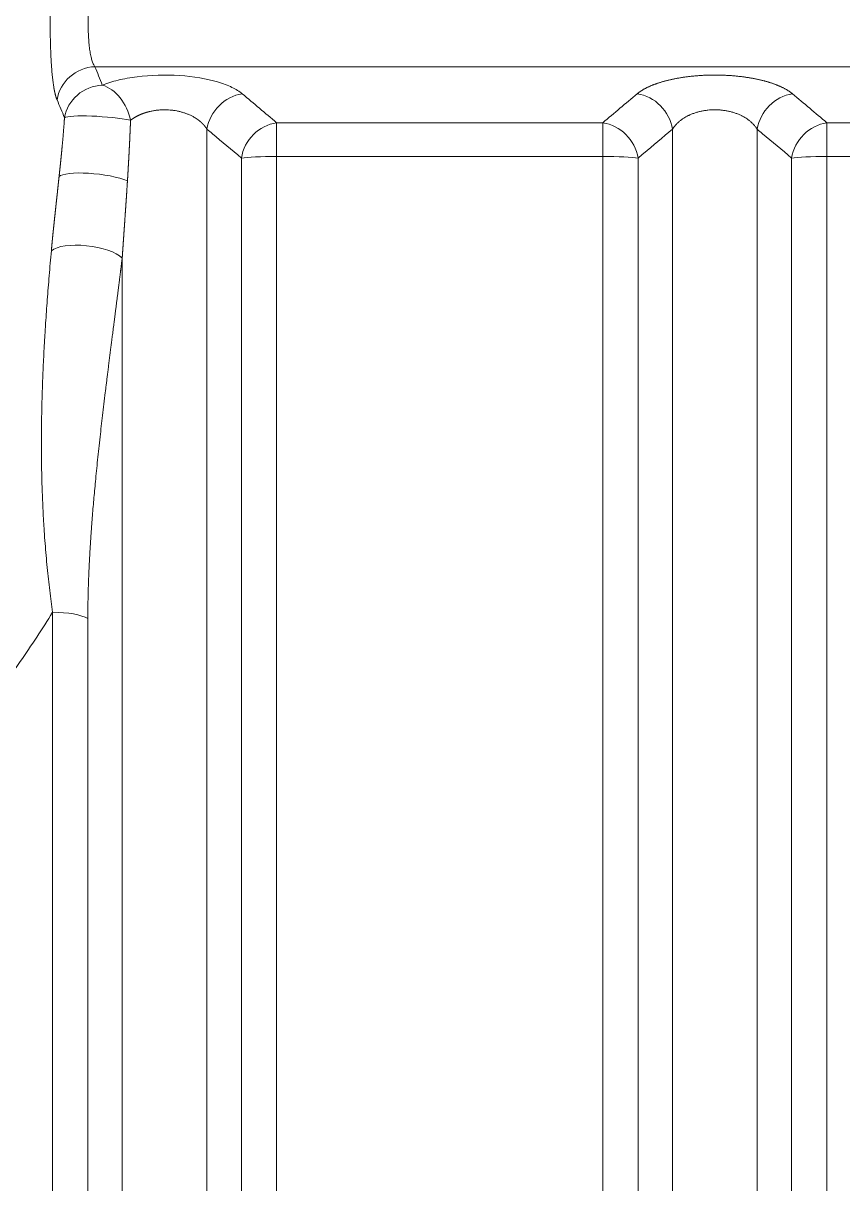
# Model space of a CAD drawing. Header units: millimetres. Extents: x 4664 to 8864, y -38 to 2932.
# Drawn here: x 7954.48 to 7982.25, y 2174.86 to 2214.18 of the extents above; entities that cross this region are included whole.
import ezdxf

# ---------------------------------------------------------------- set-up
doc = ezdxf.new("R2010")
doc.units = ezdxf.units.MM

msp = doc.modelspace()

# ---------------------------------------------------------------- linework, layer by layer
at = {"lineweight": 5}
for p, q in [((7956.908, 2212.708), (7986.301, 2212.708)), ((7963.066, 2157.228), (7963.066, 2210.808)), ((7963.066, 2210.808), (7974.122, 2210.808)), ((7974.122, 2157.228), (7974.122, 2210.808)), ((7981.715, 2157.228), (7981.715, 2210.808)), ((7981.715, 2210.808), (7983.412, 2210.808)), ((7960.706, 2210.588), (7960.706, 2154.304)), ((7976.482, 2210.588), (7976.482, 2154.304)), ((7979.355, 2210.588), (7979.355, 2154.304)), ((7974.122, 2209.663), (7963.066, 2209.663)), ((7983.412, 2209.663), (7981.715, 2209.663)), ((7961.871, 2157.639), (7961.871, 2209.614)), ((7975.317, 2209.614), (7975.317, 2157.639)), ((7980.52, 2157.639), (7980.52, 2209.614)), ((7957.833, 2206.227), (7957.833, 2154.304)), ((7955.473, 2157.228), (7955.473, 2194.226)), ((7956.668, 2194.009), (7956.668, 2157.639))]:
    msp.add_line(p, q, dxfattribs=at)
for centre, major_axis, ratio, start_param, end_param in [((7956.908, 2211.481), (1.209, 0.494), 0.930648, 1.207404, 2.647131), ((7921.973, 2194.055), (0, 44.076), 0.874817, 5.133766, 5.149365), ((7957.158, 2210.856), (1.216, 0.477), 0.931354, 1.220646, 2.644461), ((7957.158, 2210.856), (-0.485, 1.212), 0.714518, 4.464329, 5.772394), ((7961.901, 2210.563), (0.84, 1), 0.87029, 0.767588, 2.18158), ((7975.287, 2210.563), (-0.84, 1), 0.87029, 4.101606, 5.515597), ((7980.55, 2210.563), (0.84, 1), 0.87029, 0.767588, 2.18158), ((7957.158, 2210.856), (-1.302, 0.095), 0.121176, 3.893779, 6.107343), ((7963.066, 2209.581), (0.843, 0.997), 0.871092, 0.770381, 2.178653), ((7974.122, 2209.581), (-0.843, 0.997), 0.871092, 4.104532, 5.512804), ((7981.715, 2209.581), (0.843, 0.997), 0.871092, 0.770381, 2.178653), ((7963.066, 2209.581), (-1.306, 0), 0.063029, 4.712389, 5.867354), ((7974.122, 2209.581), (-1.306, 0), 0.063029, 3.557424, 4.712389), ((7981.715, 2209.581), (-1.306, 0), 0.063029, 4.712389, 5.867354), ((7956.964, 2208.788), (1.298, -0.148), 0.217615, 0.656995, 2.962729), ((7956.639, 2206.171), (1.296, -0.16), 0.35862, 0.444825, 2.811339), ((7955.473, 2193.862), (-1.306, 0), 0.278426, 3.557424, 4.712389)]:
    msp.add_ellipse(centre, major_axis=major_axis, ratio=ratio, start_param=start_param, end_param=end_param, dxfattribs=at)
for points, degree, knots in [([(7955.625, 2211.58), (7955.625, 2211.581), (7955.624, 2211.583), (7955.623, 2211.585), (7955.622, 2211.588), (7955.621, 2211.591), (7955.62, 2211.594), (7955.618, 2211.596), (7955.617, 2211.599), (7955.616, 2211.602), (7955.615, 2211.605), (7955.614, 2211.608), (7955.613, 2211.611), (7955.612, 2211.613), (7955.611, 2211.616), (7955.61, 2211.619), (7955.608, 2211.622), (7955.607, 2211.625), (7955.606, 2211.628), (7955.605, 2211.631), (7955.604, 2211.634), (7955.603, 2211.637), (7955.602, 2211.64), (7955.601, 2211.644), (7955.6, 2211.647), (7955.599, 2211.65), (7955.598, 2211.653), (7955.597, 2211.656), (7955.596, 2211.659), (7955.594, 2211.662), (7955.593, 2211.666), (7955.592, 2211.669), (7955.591, 2211.672), (7955.59, 2211.676), (7955.589, 2211.679), (7955.588, 2211.682), (7955.587, 2211.685), (7955.586, 2211.689), (7955.585, 2211.692), (7955.584, 2211.696), (7955.583, 2211.699), (7955.582, 2211.702), (7955.581, 2211.706), (7955.58, 2211.709), (7955.579, 2211.713), (7955.578, 2211.716), (7955.577, 2211.72), (7955.576, 2211.724), (7955.575, 2211.727), (7955.574, 2211.731), (7955.573, 2211.734), (7955.572, 2211.738), (7955.571, 2211.742), (7955.57, 2211.745), (7955.569, 2211.749), (7955.568, 2211.753), (7955.567, 2211.756), (7955.566, 2211.76), (7955.565, 2211.764), (7955.564, 2211.768), (7955.563, 2211.771), (7955.562, 2211.775), (7955.561, 2211.779), (7955.56, 2211.783), (7955.559, 2211.787), (7955.558, 2211.791), (7955.558, 2211.795), (7955.557, 2211.799), (7955.556, 2211.803), (7955.555, 2211.806), (7955.554, 2211.81), (7955.553, 2211.814), (7955.552, 2211.819), (7955.551, 2211.823), (7955.55, 2211.827), (7955.549, 2211.831), (7955.548, 2211.835), (7955.547, 2211.839), (7955.546, 2211.843), (7955.545, 2211.847), (7955.545, 2211.851), (7955.544, 2211.856), (7955.543, 2211.86), (7955.542, 2211.864), (7955.541, 2211.868), (7955.54, 2211.873), (7955.539, 2211.877), (7955.538, 2211.881), (7955.537, 2211.886), (7955.537, 2211.89), (7955.536, 2211.894), (7955.535, 2211.899), (7955.534, 2211.903), (7955.533, 2211.908), (7955.532, 2211.912), (7955.531, 2211.916), (7955.53, 2211.921), (7955.53, 2211.925), (7955.529, 2211.93), (7955.528, 2211.935), (7955.527, 2211.939), (7955.526, 2211.944), (7955.525, 2211.948), (7955.524, 2211.953), (7955.524, 2211.958), (7955.523, 2211.962), (7955.522, 2211.967), (7955.521, 2211.972), (7955.515, 2212.009), (7955.503, 2212.081), (7955.487, 2212.194), (7955.472, 2212.315), (7955.459, 2212.442), (7955.447, 2212.578), (7955.437, 2212.719), (7955.427, 2212.867), (7955.419, 2213.019), (7955.412, 2213.176), (7955.406, 2213.317), (7955.402, 2213.44), (7955.4, 2213.544), (7955.397, 2213.649), (7955.395, 2213.755), (7955.394, 2213.861), (7955.393, 2213.967), (7955.392, 2214.075), (7955.392, 2214.163), (7955.392, 2214.233), (7955.392, 2214.283), (7955.393, 2214.333), (7955.393, 2214.383), (7955.393, 2214.433), (7955.394, 2214.483), (7955.395, 2214.532), (7955.395, 2214.582), (7955.396, 2214.632), (7955.397, 2214.681), (7955.398, 2214.731), (7955.399, 2214.78), (7955.4, 2214.829), (7955.402, 2214.878), (7955.403, 2214.928), (7955.404, 2214.977), (7955.407, 2215.049), (7955.41, 2215.143), (7955.415, 2215.257), (7955.42, 2215.368), (7955.426, 2215.477), (7955.433, 2215.583), (7955.44, 2215.686), (7955.446, 2215.766), (7955.451, 2215.826), (7955.455, 2215.866), (7955.458, 2215.905), (7955.462, 2215.943), (7955.466, 2215.981), (7955.47, 2216.018), (7955.474, 2216.055), (7955.478, 2216.091), (7955.482, 2216.126), (7955.486, 2216.161), (7955.491, 2216.195), (7955.496, 2216.228), (7955.5, 2216.261), (7955.505, 2216.293), (7955.51, 2216.325), (7955.515, 2216.356), (7955.519, 2216.379), (7955.522, 2216.395), (7955.524, 2216.404), (7955.525, 2216.412), (7955.527, 2216.421), (7955.528, 2216.429), (7955.53, 2216.437), (7955.531, 2216.446), (7955.533, 2216.454), (7955.535, 2216.462), (7955.536, 2216.47), (7955.538, 2216.478), (7955.54, 2216.486), (7955.541, 2216.494), (7955.543, 2216.502), (7955.544, 2216.509), (7955.546, 2216.517), (7955.548, 2216.525), (7955.55, 2216.532), (7955.551, 2216.54), (7955.553, 2216.547), (7955.555, 2216.554), (7955.556, 2216.562), (7955.558, 2216.569), (7955.56, 2216.576), (7955.562, 2216.583), (7955.563, 2216.59), (7955.565, 2216.597), (7955.567, 2216.604), (7955.569, 2216.611), (7955.571, 2216.618), (7955.572, 2216.625), (7955.574, 2216.631), (7955.576, 2216.638), (7955.578, 2216.644), (7955.58, 2216.651), (7955.582, 2216.657), (7955.583, 2216.663), (7955.585, 2216.67), (7955.587, 2216.676), (7955.589, 2216.682), (7955.591, 2216.688), (7955.593, 2216.694), (7955.595, 2216.7), (7955.597, 2216.706), (7955.599, 2216.712), (7955.601, 2216.717), (7955.603, 2216.723), (7955.605, 2216.729), (7955.607, 2216.734), (7955.609, 2216.74), (7955.611, 2216.745), (7955.613, 2216.751), (7955.615, 2216.756), (7955.617, 2216.761), (7955.619, 2216.766), (7955.621, 2216.771), (7955.623, 2216.776), (7955.625, 2216.78), (7955.625, 2216.781)], 3, [0, 0, 0, 0, 0.001188, 0.002374, 0.003561, 0.004746, 0.005931, 0.007116, 0.0083, 0.009483, 0.010666, 0.011848, 0.01303, 0.014211, 0.015391, 0.016571, 0.017751, 0.01893, 0.020108, 0.021286, 0.022464, 0.023641, 0.024817, 0.025994, 0.027169, 0.028345, 0.029519, 0.030694, 0.031868, 0.033041, 0.034214, 0.035387, 0.03656, 0.037732, 0.038903, 0.040075, 0.041246, 0.042416, 0.043587, 0.044757, 0.045927, 0.047096, 0.048265, 0.049434, 0.050603, 0.051771, 0.052939, 0.054107, 0.055274, 0.056442, 0.057609, 0.058776, 0.059943, 0.061109, 0.062276, 0.063442, 0.064608, 0.065774, 0.06694, 0.068105, 0.069271, 0.070436, 0.071601, 0.072767, 0.073932, 0.075097, 0.076261, 0.077426, 0.078591, 0.079756, 0.080921, 0.082085, 0.08325, 0.084415, 0.085579, 0.086744, 0.087909, 0.089073, 0.090238, 0.091403, 0.092568, 0.093733, 0.094898, 0.096063, 0.097228, 0.098393, 0.099558, 0.100724, 0.101889, 0.103055, 0.104221, 0.105387, 0.106553, 0.107719, 0.108886, 0.110053, 0.111219, 0.112387, 0.113554, 0.114721, 0.115889, 0.117057, 0.118225, 0.119394, 0.120563, 0.121732, 0.122901, 0.124071, 0.125241, 0.150482, 0.175511, 0.20042, 0.225306, 0.250265, 0.275471, 0.300471, 0.32537, 0.35027, 0.375276, 0.391019, 0.406675, 0.422272, 0.437834, 0.45339, 0.468966, 0.484588, 0.500283, 0.507584, 0.514876, 0.522162, 0.529445, 0.536727, 0.544011, 0.5513, 0.558597, 0.565904, 0.573225, 0.580561, 0.587917, 0.595294, 0.602695, 0.610124, 0.617582, 0.625071, 0.643141, 0.661082, 0.678932, 0.696727, 0.714507, 0.732309, 0.750171, 0.757518, 0.764853, 0.772179, 0.779498, 0.786812, 0.794124, 0.801437, 0.808752, 0.816072, 0.8234, 0.830737, 0.838088, 0.845452, 0.852834, 0.860236, 0.867659, 0.875107, 0.877259, 0.87941, 0.88156, 0.883709, 0.885857, 0.888004, 0.890151, 0.892297, 0.894443, 0.896588, 0.898732, 0.900876, 0.90302, 0.905163, 0.907306, 0.909449, 0.911592, 0.913735, 0.915877, 0.91802, 0.920162, 0.922305, 0.924448, 0.926591, 0.928735, 0.930879, 0.933023, 0.935168, 0.937313, 0.939459, 0.941605, 0.943752, 0.9459, 0.948049, 0.950199, 0.952349, 0.9545, 0.956653, 0.958806, 0.960961, 0.963117, 0.965274, 0.967432, 0.969592, 0.971753, 0.973916, 0.97608, 0.978245, 0.980413, 0.982582, 0.984752, 0.986925, 0.989099, 0.991275, 0.993453, 0.995633, 0.997816, 1, 1, 1, 1]), ([(7956.908, 2215.653), (7956.888, 2215.628), (7956.871, 2215.597), (7956.845, 2215.543), (7956.829, 2215.505), (7956.807, 2215.439), (7956.786, 2215.367), (7956.768, 2215.287), (7956.751, 2215.2), (7956.735, 2215.106), (7956.722, 2215.007), (7956.71, 2214.901), (7956.7, 2214.791), (7956.692, 2214.676), (7956.686, 2214.556), (7956.682, 2214.434), (7956.68, 2214.35), (7956.679, 2214.287), (7956.679, 2214.256), (7956.678, 2214.219), (7956.678, 2214.2), (7956.678, 2214.191), (7956.678, 2214.186), (7956.678, 2214.184), (7956.678, 2214.183), (7956.678, 2214.182), (7956.678, 2214.182), (7956.678, 2214.182), (7956.678, 2214.182), (7956.678, 2214.182), (7956.678, 2214.182), (7956.678, 2214.182), (7956.678, 2214.181), (7956.678, 2214.181), (7956.678, 2214.181), (7956.678, 2214.181), (7956.678, 2214.181), (7956.678, 2214.181), (7956.678, 2214.18), (7956.678, 2214.179), (7956.678, 2214.177), (7956.678, 2214.173), (7956.678, 2214.163), (7956.678, 2214.145), (7956.679, 2214.108), (7956.679, 2214.076), (7956.68, 2214.013), (7956.682, 2213.929), (7956.686, 2213.807), (7956.692, 2213.687), (7956.7, 2213.572), (7956.71, 2213.461), (7956.722, 2213.355), (7956.735, 2213.256), (7956.75, 2213.162), (7956.767, 2213.075), (7956.786, 2212.995), (7956.807, 2212.922), (7956.829, 2212.857), (7956.845, 2212.818), (7956.87, 2212.764), (7956.888, 2212.734), (7956.908, 2212.708)], 3, [0, 0, 0, 0, 0.0625, 0.0625, 0.09375, 0.125, 0.15625, 0.1875, 0.21875, 0.25, 0.28125, 0.3125, 0.34375, 0.375, 0.40625, 0.4375, 0.46875, 0.46875, 0.484375, 0.492188, 0.496094, 0.498047, 0.499023, 0.499512, 0.499756, 0.499878, 0.499939, 0.499969, 0.499985, 0.499992, 0.499992, 0.5, 0.5, 0.500244, 0.500275, 0.500275, 0.500305, 0.500305, 0.500366, 0.500488, 0.500977, 0.501953, 0.503906, 0.507813, 0.515625, 0.53125, 0.53125, 0.5625, 0.59375, 0.625, 0.65625, 0.6875, 0.71875, 0.75, 0.78125, 0.8125, 0.84375, 0.875, 0.90625, 0.9375, 0.9375, 1, 1, 1, 1]), ([(7957.158, 2212.083), (7957.317, 2212.147), (7957.495, 2212.203), (7957.892, 2212.299), (7958.11, 2212.338), (7958.791, 2212.425), (7959.295, 2212.439), (7960.251, 2212.377), (7960.699, 2212.3), (7961.247, 2212.138), (7961.413, 2212.075), (7961.693, 2211.94), (7961.809, 2211.867), (7961.901, 2211.79)], 3, [0, 0, 0, 0, 0.125, 0.125, 0.25, 0.25, 0.5, 0.5, 0.75, 0.75, 0.875, 0.875, 1, 1, 1, 1]), ([(7975.287, 2211.79), (7975.451, 2211.927), (7975.842, 2212.101), (7976.149, 2212.203), (7976.494, 2212.288), (7976.877, 2212.355), (7977.286, 2212.401), (7977.709, 2212.425), (7978.133, 2212.424), (7978.558, 2212.401), (7978.961, 2212.355), (7979.344, 2212.288), (7979.689, 2212.203), (7979.996, 2212.1), (7980.386, 2211.927), (7980.55, 2211.79)], 2, [0, 0, 0, 0.125, 0.1875, 0.25, 0.3125, 0.375, 0.4375, 0.5, 0.5625, 0.625, 0.6875, 0.75, 0.8125, 0.875, 1, 1, 1]), ([(7960.706, 2210.588), (7960.705, 2210.589), (7960.704, 2210.592), (7960.702, 2210.596), (7960.699, 2210.599), (7960.697, 2210.603), (7960.694, 2210.607), (7960.692, 2210.611), (7960.689, 2210.614), (7960.687, 2210.618), (7960.684, 2210.622), (7960.682, 2210.626), (7960.679, 2210.629), (7960.677, 2210.633), (7960.674, 2210.637), (7960.672, 2210.64), (7960.669, 2210.644), (7960.666, 2210.648), (7960.664, 2210.651), (7960.661, 2210.655), (7960.658, 2210.658), (7960.656, 2210.662), (7960.653, 2210.666), (7960.65, 2210.669), (7960.648, 2210.673), (7960.645, 2210.676), (7960.642, 2210.68), (7960.639, 2210.683), (7960.637, 2210.687), (7960.634, 2210.69), (7960.631, 2210.694), (7960.628, 2210.697), (7960.625, 2210.701), (7960.622, 2210.704), (7960.62, 2210.708), (7960.617, 2210.711), (7960.614, 2210.714), (7960.611, 2210.718), (7960.608, 2210.721), (7960.605, 2210.725), (7960.602, 2210.728), (7960.599, 2210.731), (7960.596, 2210.735), (7960.593, 2210.738), (7960.59, 2210.741), (7960.587, 2210.745), (7960.584, 2210.748), (7960.581, 2210.751), (7960.578, 2210.755), (7960.575, 2210.758), (7960.572, 2210.761), (7960.569, 2210.764), (7960.566, 2210.768), (7960.562, 2210.771), (7960.559, 2210.774), (7960.556, 2210.777), (7960.553, 2210.78), (7960.55, 2210.784), (7960.547, 2210.787), (7960.543, 2210.79), (7960.54, 2210.793), (7960.537, 2210.796), (7960.534, 2210.799), (7960.531, 2210.802), (7960.527, 2210.805), (7960.524, 2210.808), (7960.521, 2210.812), (7960.517, 2210.815), (7960.514, 2210.818), (7960.511, 2210.821), (7960.508, 2210.824), (7960.504, 2210.827), (7960.501, 2210.83), (7960.497, 2210.833), (7960.494, 2210.836), (7960.491, 2210.839), (7960.487, 2210.842), (7960.484, 2210.844), (7960.481, 2210.847), (7960.477, 2210.85), (7960.474, 2210.853), (7960.47, 2210.856), (7960.467, 2210.859), (7960.463, 2210.862), (7960.46, 2210.865), (7960.457, 2210.868), (7960.453, 2210.87), (7960.45, 2210.873), (7960.446, 2210.876), (7960.443, 2210.879), (7960.439, 2210.882), (7960.436, 2210.884), (7960.432, 2210.887), (7960.428, 2210.89), (7960.425, 2210.893), (7960.421, 2210.895), (7960.418, 2210.898), (7960.414, 2210.901), (7960.411, 2210.903), (7960.407, 2210.906), (7960.403, 2210.909), (7960.4, 2210.911), (7960.396, 2210.914), (7960.393, 2210.917), (7960.389, 2210.919), (7960.385, 2210.922), (7960.382, 2210.924), (7960.378, 2210.927), (7960.374, 2210.93), (7960.371, 2210.932), (7960.367, 2210.935), (7960.363, 2210.937), (7960.36, 2210.94), (7960.356, 2210.942), (7960.352, 2210.945), (7960.349, 2210.947), (7960.345, 2210.95), (7960.341, 2210.952), (7960.337, 2210.955), (7960.334, 2210.957), (7960.33, 2210.959), (7960.326, 2210.962), (7960.322, 2210.964), (7960.319, 2210.967), (7960.315, 2210.969), (7960.311, 2210.971), (7960.307, 2210.974), (7960.304, 2210.976), (7960.3, 2210.978), (7960.296, 2210.981), (7960.292, 2210.983), (7960.288, 2210.985), (7960.285, 2210.987), (7960.253, 2211.006), (7960.191, 2211.04), (7960.095, 2211.085), (7959.996, 2211.124), (7959.894, 2211.158), (7959.789, 2211.187), (7959.683, 2211.21), (7959.572, 2211.228), (7959.458, 2211.241), (7959.34, 2211.248), (7959.221, 2211.248), (7959.103, 2211.242), (7958.985, 2211.231), (7958.869, 2211.213), (7958.79, 2211.196), (7958.747, 2211.185), (7958.738, 2211.183), (7958.728, 2211.181), (7958.719, 2211.178), (7958.71, 2211.176), (7958.701, 2211.173), (7958.691, 2211.171), (7958.682, 2211.168), (7958.673, 2211.165), (7958.664, 2211.163), (7958.654, 2211.16), (7958.645, 2211.157), (7958.636, 2211.155), (7958.627, 2211.152), (7958.618, 2211.149), (7958.609, 2211.146), (7958.6, 2211.143), (7958.59, 2211.14), (7958.581, 2211.137), (7958.572, 2211.134), (7958.563, 2211.13), (7958.554, 2211.127), (7958.545, 2211.124), (7958.536, 2211.121), (7958.527, 2211.117), (7958.518, 2211.114), (7958.51, 2211.111), (7958.501, 2211.107), (7958.492, 2211.104), (7958.483, 2211.1), (7958.474, 2211.096), (7958.465, 2211.093), (7958.457, 2211.089), (7958.448, 2211.085), (7958.439, 2211.082), (7958.43, 2211.078), (7958.422, 2211.074), (7958.413, 2211.07), (7958.404, 2211.066), (7958.396, 2211.062), (7958.387, 2211.058), (7958.379, 2211.054), (7958.37, 2211.05), (7958.362, 2211.046), (7958.353, 2211.041), (7958.345, 2211.037), (7958.337, 2211.033), (7958.328, 2211.028), (7958.32, 2211.024), (7958.312, 2211.02), (7958.303, 2211.015), (7958.295, 2211.011), (7958.287, 2211.006), (7958.279, 2211.001), (7958.271, 2210.997), (7958.263, 2210.992), (7958.255, 2210.987), (7958.247, 2210.982), (7958.239, 2210.978), (7958.231, 2210.973), (7958.223, 2210.968), (7958.215, 2210.963), (7958.207, 2210.958), (7958.199, 2210.953), (7958.192, 2210.948), (7958.184, 2210.943), (7958.176, 2210.937), (7958.169, 2210.932), (7958.161, 2210.927), (7958.154, 2210.922), (7958.146, 2210.916), (7958.139, 2210.911), (7958.131, 2210.905), (7958.124, 2210.9), (7958.119, 2210.896), (7958.117, 2210.894)], 3, [0, 0, 0, 0, 0.002134, 0.004264, 0.00639, 0.008513, 0.010632, 0.012747, 0.014858, 0.016966, 0.01907, 0.02117, 0.023266, 0.025359, 0.027448, 0.029533, 0.031614, 0.033692, 0.035766, 0.037836, 0.039903, 0.041965, 0.044025, 0.04608, 0.048132, 0.050179, 0.052224, 0.054264, 0.056301, 0.058334, 0.060363, 0.062389, 0.064411, 0.066429, 0.068444, 0.070455, 0.072462, 0.074465, 0.076465, 0.078461, 0.080453, 0.082442, 0.084427, 0.086408, 0.088386, 0.09036, 0.09233, 0.094297, 0.09626, 0.098219, 0.100175, 0.102126, 0.104075, 0.106019, 0.10796, 0.109897, 0.111831, 0.113761, 0.115687, 0.11761, 0.119529, 0.121444, 0.123356, 0.125264, 0.127168, 0.129069, 0.130966, 0.13286, 0.13475, 0.136636, 0.138519, 0.140398, 0.142273, 0.144145, 0.146013, 0.147877, 0.149738, 0.151596, 0.153449, 0.155299, 0.157146, 0.158989, 0.160828, 0.162664, 0.164496, 0.166325, 0.16815, 0.169971, 0.171789, 0.173603, 0.175414, 0.177221, 0.179024, 0.180824, 0.182621, 0.184414, 0.186203, 0.187989, 0.189771, 0.191549, 0.193325, 0.195096, 0.196864, 0.198629, 0.20039, 0.202147, 0.203901, 0.205651, 0.207398, 0.209142, 0.210881, 0.212618, 0.214351, 0.21608, 0.217806, 0.219528, 0.221247, 0.222962, 0.224674, 0.226383, 0.228088, 0.229789, 0.231487, 0.233182, 0.234873, 0.23656, 0.238244, 0.239925, 0.241602, 0.243276, 0.244947, 0.246614, 0.248277, 0.249937, 0.288194, 0.325493, 0.36189, 0.397448, 0.432233, 0.466318, 0.499781, 0.535351, 0.570803, 0.606242, 0.641777, 0.677514, 0.713558, 0.750009, 0.753051, 0.756099, 0.759155, 0.762217, 0.765286, 0.768362, 0.771445, 0.774535, 0.777632, 0.780736, 0.783848, 0.786967, 0.790093, 0.793226, 0.796367, 0.799515, 0.802671, 0.805834, 0.809005, 0.812183, 0.815369, 0.818563, 0.821765, 0.824974, 0.828192, 0.831417, 0.83465, 0.837891, 0.841141, 0.844398, 0.847664, 0.850937, 0.854219, 0.857509, 0.860808, 0.864115, 0.86743, 0.870754, 0.874086, 0.877427, 0.880776, 0.884134, 0.8875, 0.890875, 0.894259, 0.897652, 0.901053, 0.904463, 0.907882, 0.91131, 0.914747, 0.918193, 0.921648, 0.925112, 0.928584, 0.932067, 0.935558, 0.939058, 0.942568, 0.946087, 0.949615, 0.953152, 0.956699, 0.960255, 0.96382, 0.967395, 0.97098, 0.974574, 0.978177, 0.98179, 0.985413, 0.989045, 0.992687, 0.996339, 1, 1, 1, 1]), ([(7979.355, 2210.588), (7979.339, 2210.613), (7979.323, 2210.638), (7979.287, 2210.685), (7979.268, 2210.708), (7979.229, 2210.753), (7979.187, 2210.796), (7979.121, 2210.856), (7979.05, 2210.911), (7978.976, 2210.962), (7978.924, 2210.993), (7978.886, 2211.015), (7978.866, 2211.025), (7978.843, 2211.037), (7978.831, 2211.043), (7978.825, 2211.046), (7978.822, 2211.048), (7978.821, 2211.048), (7978.82, 2211.049), (7978.82, 2211.049), (7978.82, 2211.049), (7978.82, 2211.049), (7978.82, 2211.049), (7978.82, 2211.049), (7978.82, 2211.049), (7978.786, 2211.066), (7978.717, 2211.097), (7978.61, 2211.137), (7978.499, 2211.171), (7978.385, 2211.199), (7978.27, 2211.221), (7978.153, 2211.236), (7978.074, 2211.243), (7978.016, 2211.246), (7977.986, 2211.247), (7977.952, 2211.247), (7977.935, 2211.248), (7977.926, 2211.248), (7977.923, 2211.248), (7977.92, 2211.248), (7977.919, 2211.248), (7977.84, 2211.248), (7977.762, 2211.244), (7977.645, 2211.231), (7977.567, 2211.221), (7977.451, 2211.199), (7977.338, 2211.171), (7977.227, 2211.137), (7977.156, 2211.11), (7977.103, 2211.089), (7977.077, 2211.077), (7977.048, 2211.064), (7977.033, 2211.057), (7977.025, 2211.053), (7977.022, 2211.051), (7977.02, 2211.05), (7977.019, 2211.05), (7977.018, 2211.05), (7977.018, 2211.05), (7977.018, 2211.049), (7977.018, 2211.049), (7977.018, 2211.049), (7977.018, 2211.049), (7976.991, 2211.036), (7976.939, 2211.009), (7976.862, 2210.962), (7976.787, 2210.912), (7976.716, 2210.856), (7976.65, 2210.796), (7976.608, 2210.753), (7976.569, 2210.708), (7976.55, 2210.685), (7976.514, 2210.638), (7976.497, 2210.613), (7976.482, 2210.588)], 3, [0, 0, 0, 0, 0.03125, 0.03125, 0.0625, 0.0625, 0.09375, 0.125, 0.15625, 0.1875, 0.21875, 0.21875, 0.234375, 0.242188, 0.246094, 0.248047, 0.249023, 0.249512, 0.249756, 0.249878, 0.249939, 0.249969, 0.249985, 0.249985, 0.25, 0.25, 0.28125, 0.3125, 0.34375, 0.375, 0.40625, 0.4375, 0.46875, 0.46875, 0.484375, 0.492188, 0.496094, 0.498047, 0.499023, 0.499023, 0.5, 0.5, 0.5625, 0.5625, 0.59375, 0.625, 0.65625, 0.6875, 0.71875, 0.71875, 0.734375, 0.742188, 0.746094, 0.748047, 0.749023, 0.749512, 0.749756, 0.749878, 0.749939, 0.749969, 0.749985, 0.749985, 0.75, 0.75, 0.78125, 0.8125, 0.84375, 0.875, 0.90625, 0.9375, 0.9375, 0.96875, 0.96875, 1, 1, 1, 1]), ([(7955.693, 2208.984), (7955.693, 2208.99), (7955.695, 2209.003), (7955.697, 2209.022), (7955.699, 2209.041), (7955.701, 2209.06), (7955.703, 2209.079), (7955.705, 2209.098), (7955.707, 2209.117), (7955.709, 2209.136), (7955.711, 2209.155), (7955.714, 2209.174), (7955.716, 2209.193), (7955.718, 2209.213), (7955.72, 2209.232), (7955.722, 2209.251), (7955.724, 2209.27), (7955.726, 2209.289), (7955.728, 2209.309), (7955.73, 2209.328), (7955.732, 2209.347), (7955.734, 2209.367), (7955.736, 2209.386), (7955.738, 2209.405), (7955.74, 2209.425), (7955.742, 2209.444), (7955.744, 2209.463), (7955.746, 2209.483), (7955.748, 2209.502), (7955.75, 2209.522), (7955.752, 2209.541), (7955.754, 2209.561), (7955.756, 2209.58), (7955.758, 2209.6), (7955.76, 2209.62), (7955.762, 2209.639), (7955.764, 2209.659), (7955.766, 2209.678), (7955.768, 2209.698), (7955.77, 2209.718), (7955.772, 2209.738), (7955.774, 2209.757), (7955.776, 2209.777), (7955.778, 2209.797), (7955.78, 2209.817), (7955.781, 2209.837), (7955.783, 2209.856), (7955.785, 2209.876), (7955.787, 2209.896), (7955.789, 2209.916), (7955.791, 2209.936), (7955.793, 2209.956), (7955.795, 2209.983), (7955.798, 2210.016), (7955.802, 2210.057), (7955.806, 2210.098), (7955.81, 2210.138), (7955.813, 2210.179), (7955.817, 2210.22), (7955.82, 2210.261), (7955.824, 2210.303), (7955.828, 2210.344), (7955.831, 2210.385), (7955.835, 2210.427), (7955.838, 2210.469), (7955.841, 2210.51), (7955.845, 2210.552), (7955.848, 2210.594), (7955.852, 2210.636), (7955.855, 2210.678), (7955.858, 2210.721), (7955.862, 2210.763), (7955.865, 2210.806), (7955.868, 2210.848), (7955.871, 2210.891), (7955.874, 2210.934), (7955.876, 2210.962), (7955.877, 2210.977)], 3, [0, 0, 0, 0, 0.009611, 0.019231, 0.028858, 0.038493, 0.048136, 0.057787, 0.067445, 0.077112, 0.086786, 0.096469, 0.106159, 0.115857, 0.125564, 0.135278, 0.145, 0.15473, 0.164469, 0.174215, 0.183969, 0.193732, 0.203502, 0.213281, 0.223068, 0.232862, 0.242665, 0.252476, 0.262295, 0.272123, 0.281958, 0.291802, 0.301654, 0.311514, 0.321382, 0.331258, 0.341143, 0.351036, 0.360937, 0.370847, 0.380764, 0.39069, 0.400625, 0.410567, 0.420518, 0.430478, 0.440445, 0.450421, 0.460406, 0.470399, 0.4804, 0.490409, 0.500427, 0.520722, 0.541061, 0.561446, 0.581874, 0.602348, 0.622867, 0.643431, 0.66404, 0.684694, 0.705394, 0.726139, 0.74693, 0.767766, 0.788648, 0.809576, 0.83055, 0.851569, 0.872635, 0.893747, 0.914905, 0.936109, 0.957359, 0.978656, 1, 1, 1, 1]), ([(7958.117, 2210.894), (7958.116, 2210.886), (7958.116, 2210.869), (7958.115, 2210.844), (7958.114, 2210.819), (7958.113, 2210.794), (7958.112, 2210.769), (7958.111, 2210.743), (7958.109, 2210.718), (7958.108, 2210.693), (7958.107, 2210.668), (7958.106, 2210.643), (7958.105, 2210.619), (7958.104, 2210.594), (7958.103, 2210.569), (7958.102, 2210.544), (7958.101, 2210.519), (7958.1, 2210.494), (7958.099, 2210.469), (7958.097, 2210.445), (7958.096, 2210.42), (7958.095, 2210.395), (7958.094, 2210.37), (7958.093, 2210.346), (7958.092, 2210.321), (7958.091, 2210.297), (7958.089, 2210.272), (7958.088, 2210.247), (7958.087, 2210.223), (7958.086, 2210.198), (7958.085, 2210.174), (7958.084, 2210.149), (7958.082, 2210.125), (7958.081, 2210.101), (7958.08, 2210.076), (7958.079, 2210.052), (7958.078, 2210.027), (7958.076, 2210.003), (7958.075, 2209.979), (7958.074, 2209.955), (7958.073, 2209.93), (7958.071, 2209.906), (7958.07, 2209.882), (7958.069, 2209.858), (7958.068, 2209.834), (7958.066, 2209.81), (7958.065, 2209.785), (7958.064, 2209.761), (7958.063, 2209.737), (7958.061, 2209.713), (7958.06, 2209.689), (7958.059, 2209.665), (7958.057, 2209.642), (7958.056, 2209.618), (7958.055, 2209.594), (7958.053, 2209.57), (7958.052, 2209.546), (7958.051, 2209.522), (7958.05, 2209.499), (7958.048, 2209.475), (7958.047, 2209.451), (7958.046, 2209.427), (7958.044, 2209.404), (7958.043, 2209.38), (7958.041, 2209.356), (7958.04, 2209.333), (7958.039, 2209.309), (7958.037, 2209.286), (7958.036, 2209.262), (7958.035, 2209.239), (7958.033, 2209.215), (7958.032, 2209.192), (7958.031, 2209.168), (7958.029, 2209.145), (7958.028, 2209.122), (7958.026, 2209.098), (7958.025, 2209.075), (7958.024, 2209.052), (7958.022, 2209.029), (7958.021, 2209.005), (7958.019, 2208.982), (7958.018, 2208.959), (7958.016, 2208.936), (7958.015, 2208.913), (7958.014, 2208.89), (7958.012, 2208.867), (7958.011, 2208.851), (7958.011, 2208.843)], 3, [0, 0, 0, 0, 0.012238, 0.024464, 0.036679, 0.048883, 0.061075, 0.073256, 0.085426, 0.097584, 0.109731, 0.121867, 0.133992, 0.146105, 0.158207, 0.170297, 0.182377, 0.194445, 0.206502, 0.218547, 0.230581, 0.242604, 0.254616, 0.266616, 0.278606, 0.290583, 0.30255, 0.314505, 0.326449, 0.338382, 0.350304, 0.362214, 0.374113, 0.386001, 0.397877, 0.409742, 0.421596, 0.433439, 0.445271, 0.457091, 0.4689, 0.480698, 0.492484, 0.504259, 0.516023, 0.527776, 0.539518, 0.551248, 0.562967, 0.574675, 0.586372, 0.598058, 0.609732, 0.621395, 0.633047, 0.644687, 0.656317, 0.667935, 0.679542, 0.691138, 0.702722, 0.714296, 0.725858, 0.737409, 0.748949, 0.760478, 0.771995, 0.783501, 0.794997, 0.80648, 0.817953, 0.829415, 0.840865, 0.852305, 0.863733, 0.87515, 0.886555, 0.89795, 0.909333, 0.920706, 0.932067, 0.943417, 0.954756, 0.966084, 0.9774, 0.988706, 1, 1, 1, 1]), ([(7961.871, 2209.614), (7961.545, 2209.888), (7961.217, 2210.162), (7960.828, 2210.487), (7960.767, 2210.537), (7960.706, 2210.588)], 3, [0, 0, 0, 0, 0.843933, 0.843933, 1, 1, 1, 1]), ([(7976.482, 2210.588), (7976.153, 2210.314), (7975.825, 2210.04), (7975.438, 2209.716), (7975.377, 2209.665), (7975.317, 2209.614)], 3, [0, 0, 0, 0, 0.843933, 0.843933, 1, 1, 1, 1]), ([(7980.52, 2209.614), (7980.193, 2209.888), (7979.866, 2210.162), (7979.476, 2210.487), (7979.416, 2210.537), (7979.355, 2210.588)], 3, [0, 0, 0, 0, 0.843933, 0.843933, 1, 1, 1, 1]), ([(7955.431, 2206.473), (7955.432, 2206.478), (7955.433, 2206.489), (7955.434, 2206.505), (7955.435, 2206.521), (7955.437, 2206.537), (7955.438, 2206.553), (7955.44, 2206.569), (7955.441, 2206.585), (7955.443, 2206.601), (7955.444, 2206.617), (7955.446, 2206.633), (7955.447, 2206.649), (7955.449, 2206.666), (7955.45, 2206.682), (7955.452, 2206.698), (7955.453, 2206.714), (7955.455, 2206.73), (7955.456, 2206.747), (7955.458, 2206.763), (7955.459, 2206.779), (7955.461, 2206.795), (7955.463, 2206.812), (7955.464, 2206.828), (7955.466, 2206.844), (7955.467, 2206.861), (7955.469, 2206.877), (7955.471, 2206.893), (7955.472, 2206.91), (7955.474, 2206.926), (7955.475, 2206.943), (7955.477, 2206.959), (7955.479, 2206.975), (7955.48, 2206.992), (7955.482, 2207.008), (7955.484, 2207.025), (7955.485, 2207.041), (7955.487, 2207.058), (7955.489, 2207.074), (7955.49, 2207.091), (7955.492, 2207.108), (7955.494, 2207.124), (7955.496, 2207.141), (7955.497, 2207.158), (7955.499, 2207.174), (7955.501, 2207.191), (7955.502, 2207.208), (7955.504, 2207.224), (7955.506, 2207.241), (7955.508, 2207.258), (7955.509, 2207.274), (7955.511, 2207.291), (7955.513, 2207.308), (7955.515, 2207.325), (7955.516, 2207.342), (7955.518, 2207.359), (7955.52, 2207.375), (7955.522, 2207.392), (7955.524, 2207.409), (7955.525, 2207.426), (7955.527, 2207.443), (7955.529, 2207.46), (7955.531, 2207.477), (7955.533, 2207.494), (7955.534, 2207.511), (7955.536, 2207.528), (7955.538, 2207.545), (7955.54, 2207.562), (7955.542, 2207.579), (7955.543, 2207.596), (7955.545, 2207.613), (7955.547, 2207.63), (7955.549, 2207.648), (7955.551, 2207.665), (7955.553, 2207.682), (7955.555, 2207.699), (7955.556, 2207.716), (7955.558, 2207.734), (7955.56, 2207.751), (7955.562, 2207.768), (7955.564, 2207.785), (7955.566, 2207.803), (7955.568, 2207.82), (7955.569, 2207.837), (7955.571, 2207.855), (7955.573, 2207.872), (7955.575, 2207.889), (7955.577, 2207.907), (7955.579, 2207.924), (7955.581, 2207.942), (7955.583, 2207.959), (7955.585, 2207.977), (7955.586, 2207.994), (7955.588, 2208.012), (7955.59, 2208.029), (7955.592, 2208.047), (7955.594, 2208.064), (7955.596, 2208.082), (7955.598, 2208.099), (7955.6, 2208.117), (7955.602, 2208.135), (7955.604, 2208.152), (7955.606, 2208.17), (7955.607, 2208.188), (7955.609, 2208.205), (7955.611, 2208.223), (7955.613, 2208.241), (7955.615, 2208.259), (7955.617, 2208.276), (7955.619, 2208.294), (7955.621, 2208.312), (7955.623, 2208.33), (7955.625, 2208.348), (7955.627, 2208.366), (7955.629, 2208.384), (7955.631, 2208.401), (7955.633, 2208.419), (7955.635, 2208.437), (7955.636, 2208.455), (7955.638, 2208.473), (7955.64, 2208.491), (7955.642, 2208.509), (7955.644, 2208.527), (7955.646, 2208.545), (7955.648, 2208.563), (7955.65, 2208.582), (7955.652, 2208.6), (7955.654, 2208.618), (7955.656, 2208.636), (7955.658, 2208.654), (7955.66, 2208.672), (7955.662, 2208.69), (7955.664, 2208.709), (7955.665, 2208.727), (7955.667, 2208.745), (7955.669, 2208.763), (7955.671, 2208.782), (7955.673, 2208.8), (7955.675, 2208.818), (7955.677, 2208.837), (7955.679, 2208.855), (7955.681, 2208.873), (7955.683, 2208.892), (7955.685, 2208.91), (7955.687, 2208.929), (7955.689, 2208.947), (7955.691, 2208.966), (7955.692, 2208.978), (7955.693, 2208.984)], 3, [0, 0, 0, 0, 0.006599, 0.013201, 0.019807, 0.026414, 0.033025, 0.039639, 0.046256, 0.052876, 0.059498, 0.066124, 0.072752, 0.079384, 0.086019, 0.092656, 0.099297, 0.105941, 0.112588, 0.119238, 0.125891, 0.132547, 0.139206, 0.145868, 0.152534, 0.159202, 0.165874, 0.172549, 0.179227, 0.185909, 0.192593, 0.199281, 0.205972, 0.212666, 0.219364, 0.226064, 0.232768, 0.239476, 0.246186, 0.2529, 0.259618, 0.266338, 0.273062, 0.27979, 0.28652, 0.293255, 0.299992, 0.306733, 0.313477, 0.320225, 0.326976, 0.333731, 0.340489, 0.347251, 0.354016, 0.360785, 0.367557, 0.374333, 0.381112, 0.387895, 0.394681, 0.401471, 0.408264, 0.415062, 0.421862, 0.428667, 0.435475, 0.442286, 0.449102, 0.455921, 0.462743, 0.469569, 0.4764, 0.483233, 0.490071, 0.496912, 0.503757, 0.510605, 0.517458, 0.524314, 0.531174, 0.538038, 0.544906, 0.551777, 0.558652, 0.565532, 0.572415, 0.579302, 0.586192, 0.593087, 0.599985, 0.606888, 0.613794, 0.620705, 0.627619, 0.634537, 0.641459, 0.648385, 0.655316, 0.66225, 0.669188, 0.67613, 0.683076, 0.690027, 0.696981, 0.703939, 0.710902, 0.717868, 0.724839, 0.731814, 0.738792, 0.745775, 0.752763, 0.759754, 0.766749, 0.773749, 0.780753, 0.787761, 0.794773, 0.801789, 0.80881, 0.815835, 0.822864, 0.829897, 0.836935, 0.843976, 0.851023, 0.858073, 0.865128, 0.872187, 0.87925, 0.886318, 0.89339, 0.900467, 0.907547, 0.914633, 0.921722, 0.928816, 0.935915, 0.943017, 0.950125, 0.957236, 0.964352, 0.971473, 0.978598, 0.985727, 0.992861, 1, 1, 1, 1]), ([(7958.011, 2208.843), (7958.01, 2208.835), (7958.009, 2208.819), (7958.008, 2208.794), (7958.006, 2208.77), (7958.004, 2208.745), (7958.003, 2208.721), (7958.001, 2208.696), (7958, 2208.672), (7957.998, 2208.647), (7957.997, 2208.622), (7957.995, 2208.598), (7957.993, 2208.573), (7957.992, 2208.549), (7957.99, 2208.524), (7957.989, 2208.5), (7957.987, 2208.475), (7957.985, 2208.451), (7957.984, 2208.426), (7957.982, 2208.401), (7957.981, 2208.377), (7957.979, 2208.352), (7957.977, 2208.328), (7957.976, 2208.303), (7957.974, 2208.279), (7957.973, 2208.254), (7957.971, 2208.23), (7957.969, 2208.205), (7957.968, 2208.181), (7957.966, 2208.156), (7957.964, 2208.132), (7957.963, 2208.107), (7957.961, 2208.083), (7957.959, 2208.058), (7957.958, 2208.034), (7957.956, 2208.009), (7957.954, 2207.985), (7957.953, 2207.96), (7957.951, 2207.936), (7957.949, 2207.911), (7957.948, 2207.887), (7957.946, 2207.862), (7957.944, 2207.838), (7957.943, 2207.813), (7957.941, 2207.789), (7957.939, 2207.764), (7957.938, 2207.74), (7957.936, 2207.715), (7957.934, 2207.691), (7957.933, 2207.666), (7957.931, 2207.642), (7957.929, 2207.617), (7957.927, 2207.593), (7957.926, 2207.568), (7957.924, 2207.544), (7957.922, 2207.519), (7957.921, 2207.495), (7957.919, 2207.47), (7957.917, 2207.446), (7957.916, 2207.421), (7957.914, 2207.397), (7957.912, 2207.373), (7957.911, 2207.348), (7957.909, 2207.324), (7957.907, 2207.299), (7957.905, 2207.275), (7957.904, 2207.25), (7957.902, 2207.226), (7957.9, 2207.202), (7957.899, 2207.177), (7957.897, 2207.153), (7957.895, 2207.128), (7957.893, 2207.104), (7957.892, 2207.079), (7957.89, 2207.055), (7957.888, 2207.031), (7957.887, 2207.006), (7957.885, 2206.982), (7957.883, 2206.957), (7957.882, 2206.933), (7957.88, 2206.909), (7957.878, 2206.884), (7957.877, 2206.86), (7957.875, 2206.835), (7957.873, 2206.811), (7957.871, 2206.787), (7957.87, 2206.762), (7957.868, 2206.738), (7957.866, 2206.714), (7957.865, 2206.689), (7957.863, 2206.665), (7957.861, 2206.641), (7957.86, 2206.616), (7957.858, 2206.592), (7957.856, 2206.567), (7957.855, 2206.543), (7957.853, 2206.519), (7957.851, 2206.494), (7957.85, 2206.47), (7957.848, 2206.446), (7957.846, 2206.421), (7957.845, 2206.397), (7957.843, 2206.373), (7957.841, 2206.349), (7957.84, 2206.324), (7957.838, 2206.3), (7957.836, 2206.276), (7957.835, 2206.251), (7957.834, 2206.235), (7957.833, 2206.227)], 3, [0, 0, 0, 0, 0.009303, 0.018608, 0.027912, 0.037218, 0.046525, 0.055832, 0.06514, 0.074449, 0.083758, 0.093068, 0.10238, 0.111692, 0.121004, 0.130318, 0.139632, 0.148947, 0.158263, 0.167579, 0.176897, 0.186215, 0.195534, 0.204853, 0.214174, 0.223495, 0.232817, 0.24214, 0.251464, 0.260789, 0.270114, 0.27944, 0.288767, 0.298094, 0.307423, 0.316752, 0.326082, 0.335413, 0.344745, 0.354077, 0.363411, 0.372745, 0.382079, 0.391415, 0.400752, 0.410089, 0.419427, 0.428766, 0.438106, 0.447446, 0.456788, 0.46613, 0.475473, 0.484817, 0.494161, 0.503507, 0.512853, 0.5222, 0.531548, 0.540897, 0.550246, 0.559596, 0.568948, 0.578299, 0.587652, 0.597006, 0.60636, 0.615716, 0.625072, 0.634429, 0.643786, 0.653145, 0.662504, 0.671865, 0.681226, 0.690588, 0.69995, 0.709314, 0.718678, 0.728043, 0.73741, 0.746776, 0.756144, 0.765513, 0.774882, 0.784252, 0.793623, 0.802995, 0.812368, 0.821742, 0.831116, 0.840491, 0.849867, 0.859244, 0.868622, 0.878001, 0.88738, 0.896761, 0.906142, 0.915524, 0.924907, 0.93429, 0.943675, 0.95306, 0.962447, 0.971834, 0.981222, 0.99061, 1, 1, 1, 1]), ([(7955.473, 2194.226), (7955.456, 2194.346), (7955.423, 2194.588), (7955.376, 2194.963), (7955.332, 2195.346), (7955.291, 2195.74), (7955.253, 2196.142), (7955.219, 2196.553), (7955.199, 2196.833), (7955.185, 2197.045), (7955.178, 2197.151), (7955.17, 2197.276), (7955.167, 2197.339), (7955.165, 2197.371), (7955.164, 2197.386), (7955.163, 2197.394), (7955.163, 2197.398), (7955.163, 2197.4), (7955.163, 2197.401), (7955.163, 2197.402), (7955.163, 2197.402), (7955.163, 2197.402), (7955.163, 2197.402), (7955.163, 2197.402), (7955.163, 2197.402), (7955.15, 2197.633), (7955.139, 2197.869), (7955.125, 2198.232), (7955.12, 2198.355), (7955.113, 2198.603), (7955.106, 2198.854), (7955.099, 2199.239), (7955.095, 2199.632), (7955.094, 2199.9), (7955.094, 2200.104), (7955.095, 2200.206), (7955.096, 2200.326), (7955.096, 2200.387), (7955.096, 2200.417), (7955.096, 2200.432), (7955.097, 2200.44), (7955.097, 2200.443), (7955.097, 2200.445), (7955.097, 2200.446), (7955.097, 2200.447), (7955.097, 2200.447), (7955.097, 2200.447), (7955.097, 2200.447), (7955.097, 2200.447), (7955.097, 2200.447), (7955.099, 2200.665), (7955.102, 2200.887), (7955.112, 2201.339), (7955.118, 2201.568), (7955.13, 2201.919), (7955.134, 2202.037), (7955.143, 2202.274), (7955.148, 2202.394), (7955.165, 2202.758), (7955.177, 2203.004), (7955.198, 2203.381), (7955.206, 2203.507), (7955.217, 2203.698), (7955.221, 2203.762), (7955.23, 2203.891), (7955.234, 2203.955), (7955.255, 2204.279), (7955.274, 2204.543), (7955.314, 2205.078), (7955.336, 2205.35), (7955.381, 2205.904), (7955.406, 2206.186), (7955.431, 2206.473)], 3, [0, 0, 0, 0, 0.03125, 0.0625, 0.09375, 0.125, 0.15625, 0.1875, 0.21875, 0.21875, 0.234375, 0.242187, 0.246094, 0.248047, 0.249023, 0.249512, 0.249756, 0.249878, 0.249939, 0.249969, 0.249985, 0.249992, 0.249996, 0.249996, 0.25, 0.25, 0.3125, 0.3125, 0.34375, 0.34375, 0.375, 0.40625, 0.4375, 0.46875, 0.46875, 0.484375, 0.492188, 0.496094, 0.498047, 0.499023, 0.499512, 0.499756, 0.499878, 0.499939, 0.499969, 0.499985, 0.499992, 0.499996, 0.499996, 0.5, 0.5, 0.5625, 0.5625, 0.625, 0.625, 0.65625, 0.65625, 0.6875, 0.6875, 0.75, 0.75, 0.78125, 0.78125, 0.796875, 0.796875, 0.8125, 0.8125, 0.875, 0.875, 0.9375, 0.9375, 1, 1, 1, 1]), ([(7957.833, 2206.227), (7957.832, 2206.218), (7957.83, 2206.199), (7957.826, 2206.169), (7957.822, 2206.139), (7957.818, 2206.107), (7957.814, 2206.073), (7957.81, 2206.038), (7957.805, 2206.001), (7957.8, 2205.964), (7957.795, 2205.924), (7957.79, 2205.883), (7957.785, 2205.841), (7957.78, 2205.797), (7957.774, 2205.752), (7957.768, 2205.706), (7957.762, 2205.658), (7957.756, 2205.608), (7957.749, 2205.557), (7957.743, 2205.505), (7957.736, 2205.451), (7957.729, 2205.396), (7957.722, 2205.339), (7957.714, 2205.281), (7957.707, 2205.222), (7957.699, 2205.161), (7957.691, 2205.099), (7957.683, 2205.035), (7957.675, 2204.97), (7957.667, 2204.904), (7957.658, 2204.836), (7957.649, 2204.767), (7957.637, 2204.675), (7957.623, 2204.562), (7957.606, 2204.431), (7957.59, 2204.304), (7957.574, 2204.181), (7957.559, 2204.063), (7957.545, 2203.948), (7957.531, 2203.838), (7957.517, 2203.732), (7957.504, 2203.63), (7957.492, 2203.532), (7957.48, 2203.438), (7957.468, 2203.348), (7957.457, 2203.263), (7957.443, 2203.146), (7957.424, 2202.998), (7957.401, 2202.819), (7957.379, 2202.643), (7957.358, 2202.472), (7957.337, 2202.304), (7957.317, 2202.141), (7957.297, 2201.981), (7957.278, 2201.825), (7957.249, 2201.591), (7957.212, 2201.281), (7957.167, 2200.899), (7957.124, 2200.528), (7957.082, 2200.153), (7957.04, 2199.774), (7956.999, 2199.39), (7956.961, 2199.019), (7956.927, 2198.671), (7956.896, 2198.343), (7956.868, 2198.033), (7956.842, 2197.729), (7956.818, 2197.43), (7956.799, 2197.182), (7956.785, 2196.985), (7956.774, 2196.838), (7956.765, 2196.693), (7956.755, 2196.549), (7956.746, 2196.407), (7956.738, 2196.267), (7956.73, 2196.128), (7956.723, 2195.992), (7956.716, 2195.856), (7956.709, 2195.723), (7956.705, 2195.623), (7956.702, 2195.555), (7956.701, 2195.519), (7956.699, 2195.484), (7956.698, 2195.448), (7956.696, 2195.413), (7956.695, 2195.377), (7956.694, 2195.342), (7956.692, 2195.307), (7956.691, 2195.272), (7956.69, 2195.237), (7956.689, 2195.201), (7956.687, 2195.166), (7956.686, 2195.131), (7956.685, 2195.097), (7956.684, 2195.062), (7956.683, 2195.027), (7956.682, 2194.992), (7956.681, 2194.958), (7956.68, 2194.923), (7956.679, 2194.888), (7956.679, 2194.854), (7956.678, 2194.819), (7956.677, 2194.785), (7956.676, 2194.751), (7956.675, 2194.716), (7956.675, 2194.682), (7956.674, 2194.648), (7956.673, 2194.614), (7956.673, 2194.58), (7956.672, 2194.546), (7956.672, 2194.512), (7956.671, 2194.478), (7956.671, 2194.444), (7956.67, 2194.41), (7956.67, 2194.377), (7956.67, 2194.343), (7956.669, 2194.309), (7956.669, 2194.276), (7956.669, 2194.242), (7956.669, 2194.209), (7956.668, 2194.175), (7956.668, 2194.142), (7956.668, 2194.109), (7956.668, 2194.076), (7956.668, 2194.042), (7956.668, 2194.02), (7956.668, 2194.009)], 3, [0, 0, 0, 0, 0.002258, 0.004635, 0.007131, 0.009745, 0.012478, 0.01533, 0.0183, 0.021389, 0.024597, 0.027923, 0.031367, 0.03493, 0.038611, 0.04241, 0.046328, 0.050363, 0.054517, 0.058789, 0.063178, 0.067686, 0.072311, 0.077054, 0.081915, 0.086893, 0.091989, 0.097203, 0.102533, 0.107981, 0.113546, 0.119229, 0.125028, 0.136149, 0.146931, 0.157375, 0.167481, 0.177248, 0.186679, 0.195773, 0.20453, 0.212952, 0.221038, 0.228788, 0.236204, 0.243284, 0.250031, 0.265189, 0.280029, 0.294551, 0.308755, 0.322642, 0.336213, 0.349469, 0.362409, 0.375035, 0.407781, 0.439525, 0.470274, 0.500032, 0.53287, 0.564637, 0.595338, 0.62498, 0.650928, 0.676384, 0.701352, 0.725837, 0.749842, 0.761985, 0.773967, 0.78579, 0.797454, 0.808959, 0.820307, 0.831498, 0.842533, 0.853413, 0.864137, 0.874708, 0.877567, 0.880419, 0.883266, 0.886106, 0.88894, 0.891767, 0.894589, 0.897405, 0.900214, 0.903017, 0.905814, 0.908606, 0.911391, 0.91417, 0.916942, 0.919709, 0.92247, 0.925225, 0.927974, 0.930717, 0.933454, 0.936186, 0.938911, 0.94163, 0.944344, 0.947051, 0.949753, 0.952449, 0.955139, 0.957824, 0.960502, 0.963175, 0.965842, 0.968504, 0.971159, 0.973809, 0.976454, 0.979092, 0.981725, 0.984353, 0.986975, 0.989591, 0.992201, 0.994806, 0.997406, 1, 1, 1, 1]), ([(7955.473, 2194.226), (7955.122, 2193.66), (7954.757, 2193.104), (7953.999, 2192.012), (7953.607, 2191.477), (7952.795, 2190.426), (7952.375, 2189.911), (7951.725, 2189.154), (7951.505, 2188.905), (7951.169, 2188.534), (7951, 2188.349), (7950.801, 2188.136), (7950.701, 2188.029), (7950.65, 2187.976), (7950.625, 2187.95), (7950.613, 2187.937), (7950.606, 2187.93), (7950.603, 2187.927), (7950.602, 2187.925), (7950.601, 2187.924), (7950.601, 2187.924), (7950.6, 2187.924), (7950.143, 2187.443), (7949.675, 2186.975), (7948.957, 2186.293), (7948.714, 2186.068), (7948.347, 2185.736), (7948.162, 2185.571), (7947.944, 2185.381), (7947.835, 2185.286), (7947.78, 2185.239), (7947.753, 2185.215), (7947.739, 2185.204), (7947.733, 2185.198), (7947.729, 2185.195), (7947.727, 2185.193), (7947.727, 2185.193), (7947.726, 2185.192), (7947.726, 2185.192), (7947.726, 2185.192), (7947.217, 2184.755), (7946.699, 2184.332), (7945.643, 2183.515), (7945.106, 2183.121), (7944.559, 2182.74)], 3, [0, 0, 0, 0, 0.125, 0.125, 0.25, 0.25, 0.375, 0.375, 0.4375, 0.4375, 0.46875, 0.484375, 0.492187, 0.496094, 0.498047, 0.499023, 0.499512, 0.499756, 0.499878, 0.499939, 0.499939, 0.5, 0.5, 0.625, 0.625, 0.6875, 0.6875, 0.71875, 0.734375, 0.742187, 0.746094, 0.748047, 0.749023, 0.749512, 0.749756, 0.749878, 0.749939, 0.749969, 0.749969, 0.75, 0.75, 0.875, 0.875, 1, 1, 1, 1])]:
    msp.add_open_spline(points, degree=degree, knots=knots, dxfattribs=at)
for points in [[(7961.901, 2211.79), (7962.29, 2211.463), (7962.679, 2211.136), (7963.066, 2210.808)], [(7974.122, 2210.808), (7974.509, 2211.136), (7974.898, 2211.463), (7975.287, 2211.79)], [(7980.55, 2211.79), (7980.939, 2211.463), (7981.327, 2211.136), (7981.715, 2210.808)], [(7955.877, 2210.977), (7955.795, 2211.178), (7955.711, 2211.379), (7955.625, 2211.58)]]:
    msp.add_open_spline(points, degree=3, dxfattribs=at)

doc.saveas('drawing.dxf')
